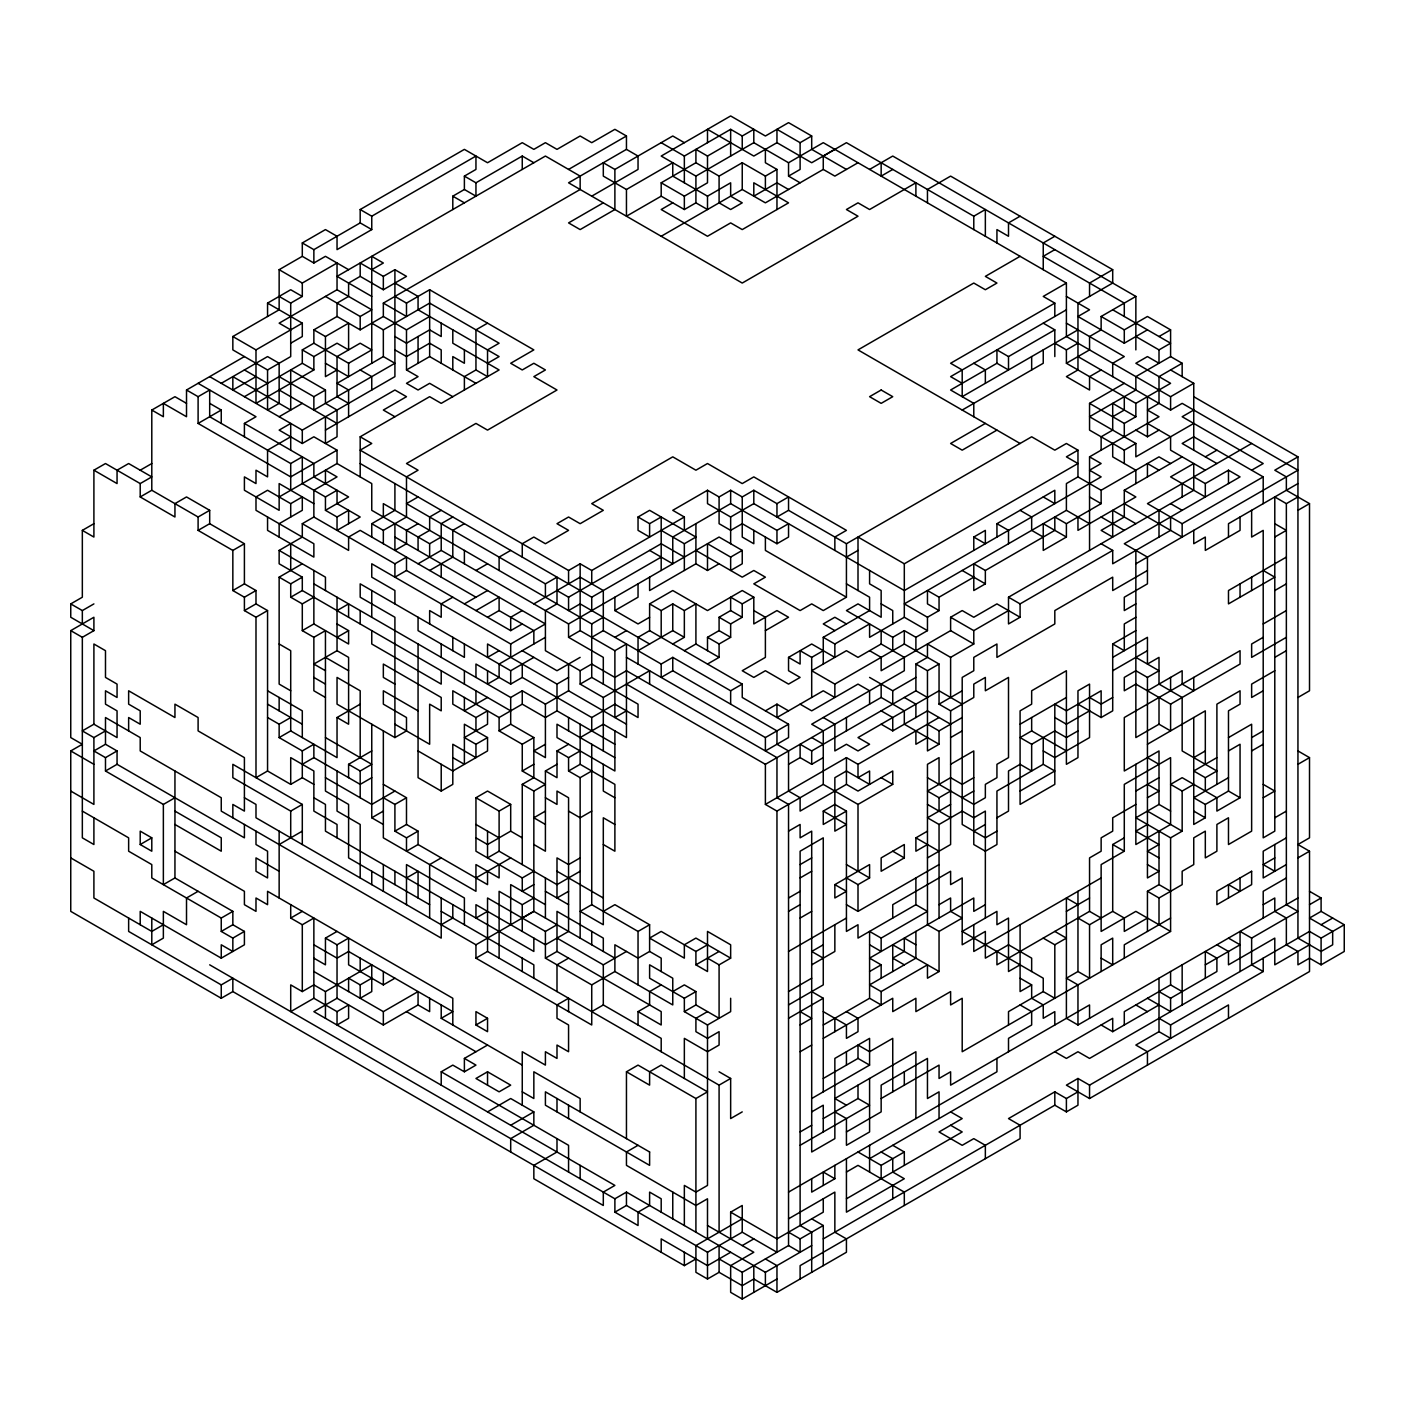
<?xml version="1.0" encoding="UTF-8"?>
<svg xmlns="http://www.w3.org/2000/svg" width="1415" height="1415" viewBox="0 0 1415 1415"><rect width="100%" height="100%" fill="white"/><g stroke="black" fill="none" stroke-linecap="round" stroke-linejoin="round"><path stroke-width="1.5" d="M325.45 296.425L360.188 316.482L371.756 309.797L337.035 289.739L337.035 263.013L302.297 283.053L302.297 296.425L290.712 303.111L290.712 356.58L267.559 369.952L232.838 349.894L232.838 336.522L279.144 309.797L279.144 269.681L302.297 256.327L302.297 242.956L325.45 229.584L337.035 236.27L337.035 249.641L371.756 229.584L371.756 216.212L475.953 156.057L475.953 169.429L464.385 176.114L464.385 189.486L452.8 196.172L452.8 209.526M371.756 229.584L360.188 222.898L360.188 209.526L464.385 149.371L487.538 162.743L522.259 142.685L533.844 149.371L545.412 142.685L556.997 149.371L580.15 135.999L591.735 142.685L614.888 129.331L626.456 135.999L626.456 149.371L638.041 156.057L638.041 169.429L591.735 196.172M302.297 242.956L313.865 249.641L360.188 222.898M302.297 256.327L313.865 263.013L325.45 256.327L348.603 269.681M267.559 316.482L267.559 303.111L290.712 289.739L302.297 296.425M464.385 176.114L475.953 182.8L522.259 156.057L533.844 162.743M337.035 289.739L279.144 323.168L290.712 329.854M360.188 276.367L360.188 263.013L383.341 276.367L394.909 269.681L406.494 276.367L383.341 289.739L360.188 276.367L348.603 283.053L348.603 296.425L337.035 303.111L337.035 316.482L360.188 329.854L383.341 316.482L383.341 303.111L580.15 189.486L580.15 176.114L545.412 156.057L337.035 276.367L371.756 296.425M371.756 269.681L383.341 263.013L371.756 256.327L371.756 363.266M198.1 517.006L198.1 530.377L232.838 550.417L232.838 590.533L244.406 583.847L244.406 543.731L209.685 523.692L209.685 510.32L198.1 517.006L151.794 490.262L151.794 410.049L174.947 396.695L186.515 403.363M151.794 410.049L163.362 416.735L163.362 403.363L186.515 416.735L186.515 390.009L244.406 356.58M232.838 336.522L255.991 349.894L302.297 323.168L302.297 336.522L290.712 343.208M568.565 169.429L626.456 135.999M186.515 390.009L198.1 396.678L209.685 390.009L209.685 416.735L290.712 463.519L302.297 456.85L302.297 483.576L325.45 496.948L337.035 490.262L337.035 503.634L360.188 517.006L337.035 530.377L337.035 517.006L348.603 510.32L348.603 523.692M221.253 383.324L267.559 356.58L279.144 363.266L279.144 403.363L267.559 410.049L267.559 369.952M325.45 363.266L348.603 376.638L348.603 363.266L313.865 343.208L313.865 329.854L337.035 316.482M626.456 149.371L568.565 182.8L742.238 283.053L858.003 216.212L846.435 209.526L858.003 202.84L869.588 209.526L915.894 182.8L915.894 196.172M93.903 470.204L105.488 463.536L140.209 483.576L151.794 476.89L128.641 463.536L117.056 470.204L117.056 483.576L93.903 470.204L93.903 537.063L82.335 530.377L82.335 597.218L70.75 603.904L70.75 617.258L93.903 630.63L93.903 617.258L70.75 630.63L70.75 737.586L82.335 744.272L70.75 750.941L70.75 911.366L221.253 998.265L232.838 991.579L603.303 1205.474L603.303 1192.102L614.888 1185.416L313.865 1011.637L337.035 998.265L383.341 1024.991L418.062 1004.951L429.647 1011.637L429.647 998.265M255.991 376.638L232.838 390.009L232.838 376.638L290.712 410.049L290.712 369.952L325.45 390.009L325.45 403.363L337.035 410.049L337.035 436.793L325.45 443.479L325.45 416.735M244.406 396.695L302.297 363.266L302.297 349.894L313.865 343.208M313.865 329.854L325.45 336.522L348.603 323.168L348.603 349.894L337.035 343.208L313.865 356.58L302.297 349.894M776.959 209.526L776.959 169.429L765.391 176.114L742.238 162.743L719.085 176.114L719.085 202.84L730.653 209.526L742.238 202.84L730.653 196.172L730.653 182.8L707.5 196.172L672.762 176.114L672.762 162.743L626.456 189.486L603.303 176.114L603.303 162.743L614.888 169.429L672.762 135.999L684.347 142.685M198.1 396.678L198.1 423.421L221.253 410.049L221.253 423.421M394.909 296.425L406.494 303.111L429.647 289.739L533.844 349.894L510.691 363.266L522.259 369.952L533.844 363.266L545.412 369.952L533.844 376.638L556.997 390.009L487.538 430.107L475.953 423.421L406.494 463.519L418.062 470.204L406.494 476.89L406.494 517.006L383.341 530.36L371.756 523.692L371.756 537.046M140.209 470.204L151.794 463.536M313.865 356.58L313.865 369.952L255.991 403.363L255.991 349.894M371.756 323.168L383.341 329.854L429.647 303.111L499.106 343.208L487.538 349.894L487.538 376.638L475.953 369.952L464.385 376.638L464.385 390.009M603.303 202.84L568.565 222.898L580.15 229.584L614.888 209.526L614.888 169.429M661.194 142.685L684.347 156.057L730.653 129.331L742.238 135.999L753.806 129.331L753.806 142.685L695.915 176.114L661.194 156.057L730.653 115.959L765.391 135.999L788.544 122.645L811.697 135.999L811.697 149.371L846.435 169.429M244.406 436.793L244.406 423.421L255.991 416.735L198.1 383.324M337.035 369.952L325.45 376.638L325.45 336.522M348.603 363.266L371.756 349.894L360.188 343.208L337.035 356.58L337.035 396.695L348.603 403.363M383.341 316.482L406.494 329.854L429.647 316.482M626.456 189.486L626.456 216.212L661.194 196.172L661.194 182.8L695.915 162.743L719.085 176.114M695.915 162.743L695.915 149.371L707.5 156.057L730.653 142.685M82.335 530.377L93.903 523.692M140.209 483.576L140.209 496.948L151.794 490.262M279.144 416.735L302.297 403.363M279.144 376.638L313.865 396.678L325.45 390.009M313.865 396.678L313.865 410.049L394.909 363.266L383.341 356.58L337.035 383.324L348.603 390.009L348.603 416.735M672.762 202.84L661.194 209.526L707.5 236.27L730.653 222.898L742.238 229.584L788.544 202.84L753.806 182.8L753.806 196.172L776.959 182.8L788.544 189.486M661.194 182.8L684.347 196.172L707.5 182.8L707.5 156.057M811.697 135.999L800.112 142.685L776.959 129.331L776.959 142.685L753.806 156.057L707.5 129.331L707.5 142.685M290.712 436.793L267.559 450.165L267.559 476.89L255.991 470.204L255.991 483.576L244.406 476.89L244.406 490.262L279.144 510.32L279.144 483.576L313.865 503.634M209.685 376.638L302.297 430.107L394.909 376.638L394.909 269.681M406.494 329.854L406.494 369.952L429.647 356.58L475.953 383.324M487.538 323.168L475.953 329.854L475.953 369.952M661.194 196.172L684.347 209.526L695.915 202.84L707.5 209.526L707.5 196.172M290.712 450.165L290.712 423.421L279.144 430.107L302.297 443.479L313.865 436.793L337.035 450.165L337.035 463.536L371.756 483.576L371.756 510.32L429.647 543.731L441.215 537.046M325.45 430.107L394.909 390.009L406.494 396.695L383.341 410.049L394.909 416.735M661.194 236.27L742.238 189.486L765.391 202.84L823.265 169.429L823.265 156.057L834.85 149.371M753.806 142.685L788.544 162.743L823.265 142.685L1066.397 283.053L1066.397 336.522L1170.594 396.695L1193.747 383.324L1193.747 450.165M788.544 162.743L788.544 176.114L800.112 169.429L800.112 142.685M198.1 530.377L209.685 523.692M337.035 450.165L290.712 476.89L198.1 423.421M360.188 476.89L360.188 436.793L429.647 396.678L441.215 403.363L499.106 369.952L452.8 343.208L452.8 329.854M487.538 363.266L499.106 356.58L418.062 309.797L418.062 296.425L394.909 283.053M70.75 603.904L82.335 610.572L93.903 603.904M279.144 496.948L337.035 463.536M858.003 162.743L834.85 176.114L823.265 169.429M267.559 517.006L267.559 530.377L313.865 557.103L313.865 543.731L255.991 510.32L255.991 496.948L267.559 490.262L290.712 503.634L302.297 496.948L302.297 510.32L279.144 523.692L279.144 537.046M869.588 169.429L892.741 156.057L1135.856 296.425L1135.856 349.894M70.75 630.63L82.335 637.316L93.903 630.63M232.838 550.417L244.406 543.731M892.741 169.429L881.156 176.114L881.156 162.743M510.691 710.843L302.297 590.533L302.297 577.161L279.144 563.789L279.144 550.417L302.297 537.046L302.297 523.692L313.865 517.006L313.865 490.262L337.035 476.89L325.45 470.204L325.45 483.576M325.45 496.948L325.45 510.32L348.603 496.948L313.865 476.89L313.865 463.536L244.406 423.421M244.406 597.218L255.991 590.533L255.991 603.887L244.406 610.572L244.406 597.218L232.838 590.533M290.712 690.785L279.144 684.099L279.144 577.161L302.297 563.789M371.756 523.692L394.909 510.32L394.909 483.576M418.062 496.948L406.494 503.634L545.412 583.847L556.997 577.161L556.997 603.887L545.412 610.572L545.412 650.688L580.15 670.728L591.735 664.042L614.888 677.414L626.456 670.728L776.959 757.626L776.959 797.724L788.544 804.41L788.544 1245.571L742.238 1272.315L719.085 1258.943M279.144 577.161L290.712 583.847L302.297 577.161M244.406 610.572L255.991 617.258L267.559 610.572L267.559 770.998L290.712 784.37L302.297 777.684L313.865 784.37M290.712 583.847L290.712 597.218L302.297 590.533M418.062 523.692L406.494 530.36L406.494 543.731L394.909 550.417L394.909 523.692M441.215 510.32L429.647 517.006L429.647 530.36L418.062 537.046L418.062 550.417M452.8 517.006L441.215 523.692L441.215 550.417L418.062 563.789M776.959 142.685L811.697 162.743L846.435 142.685L973.785 216.212L985.353 209.526L985.353 236.27M93.903 724.215L93.903 644.002L105.488 650.688L105.488 677.414L117.056 684.099L117.056 697.471L105.488 690.785L105.488 704.157L117.056 710.843L117.056 737.586L93.903 724.215L82.335 730.901L93.903 737.586L105.488 730.901M290.712 597.218L302.297 603.887L313.865 597.218M313.865 517.006L394.909 563.789L406.494 557.103L406.494 570.475L510.691 630.63L522.259 623.944M464.385 523.692L452.8 530.36L452.8 557.103L429.647 570.475M117.056 750.941L105.488 744.272L93.903 750.941L105.488 757.626L117.056 750.941L117.056 764.312L244.406 837.839L244.406 824.467M302.297 603.887L302.297 630.63L313.865 623.944L348.603 644.002L348.603 630.63L337.035 623.944M337.035 610.572L348.603 603.887L348.603 617.258M406.494 570.475L394.909 577.161L394.909 563.789M1020.091 216.212L1008.506 222.898L1008.506 236.27L996.938 229.584L996.938 242.956M302.297 630.63L313.865 637.316L325.45 630.63L325.45 791.056L348.603 804.428L348.603 857.897L429.647 904.68M105.488 757.626L105.488 770.998L117.056 764.312M337.035 637.316L348.603 630.63M337.035 597.218L337.035 650.688L313.865 664.059L325.45 670.728M475.953 570.475L487.538 563.789M510.691 550.417L499.106 557.103L499.106 570.475M1020.091 256.327L985.353 276.367L996.938 283.053L985.353 289.739L973.785 283.053L858.003 349.894L1020.091 443.479M1054.812 236.27L1043.244 242.956L1043.244 269.681M452.8 597.201L441.215 603.887L441.215 617.258L429.647 610.572L429.647 623.944M1054.812 249.641L1043.244 256.327L1124.288 303.111L1124.288 316.482M464.385 603.887L487.538 590.533M267.559 717.529L279.144 724.215L290.712 717.529M475.953 610.572L499.106 597.201L499.106 610.572L487.538 617.258M661.194 570.475L661.194 517.006L649.609 523.674L649.609 537.046L638.041 530.36L638.041 517.006L649.609 510.32L695.915 537.046L684.347 543.731L661.194 530.36M105.488 770.998L163.362 804.428L174.947 797.742M279.144 724.215L279.144 737.586L290.712 730.901L337.035 757.626L337.035 717.529L360.188 704.157M360.188 436.793L371.756 443.479L360.188 450.165L568.565 570.475L580.15 563.789L591.735 570.475L684.347 517.006L684.347 530.36M776.959 503.634L776.959 517.006L788.544 510.32L788.544 496.948L776.959 503.634L753.806 490.262L742.238 496.948L730.653 490.262L719.085 496.948L707.5 490.262L672.762 510.32L684.347 517.006M1066.397 283.053L1043.244 296.425L1054.812 303.111L1054.812 316.482M522.259 610.572L510.691 617.258L510.691 630.63M533.844 603.887L580.15 577.161L603.303 590.533L603.303 630.63L591.735 637.316M1054.812 303.111L950.615 363.266L962.2 369.952L962.2 396.678L1077.965 329.854M1101.135 369.952L1089.55 376.638L1089.55 390.009L1066.397 376.638L1077.965 369.952L1077.965 303.111L1112.703 283.053L1112.703 269.681L1089.55 283.053L1089.55 296.425M556.997 590.533L568.565 597.201L661.194 543.731L684.347 557.103M719.085 496.948L719.085 523.692L730.653 530.36L742.238 523.692L776.959 543.731L788.544 537.046L788.544 523.692L776.959 530.36L730.653 503.634L672.762 537.046L672.762 563.789L649.609 550.417M1066.397 309.797L950.615 376.638L962.2 383.324M140.209 844.525L151.794 837.839L151.794 851.211L140.209 844.525L140.209 831.153L151.794 837.839M267.559 770.998L255.991 777.684L255.991 617.258M279.144 737.586L302.297 750.941L313.865 744.255L313.865 757.626L302.297 764.312M499.106 650.688L487.538 657.374L487.538 644.002L556.997 684.099L568.565 677.414M394.909 603.887L394.909 590.533L371.756 577.161L371.756 563.789L510.691 644.002L545.412 623.944L394.909 537.046M360.188 463.519L591.735 597.201L661.194 557.103M730.653 543.731L730.653 517.006L753.806 503.634L753.806 490.262M1054.812 356.58L1054.812 329.854L1008.506 356.58L1008.506 369.952L996.938 363.266L950.615 390.009L973.785 403.363L973.785 416.735M545.412 637.316L499.106 664.042L499.106 677.414L487.538 684.099L487.538 670.728M603.303 684.099L603.303 657.374L568.565 637.316L568.565 623.944L719.085 537.046L742.238 550.417L742.238 563.789L730.653 570.475L730.653 557.103L707.5 543.731L707.5 570.475L719.085 563.789M1077.965 343.208L1066.397 349.894L1066.397 363.266L1089.55 349.894L1089.55 336.522L1101.135 329.854L1101.135 316.482L1135.856 296.425M348.603 777.684L348.603 764.312L371.756 750.941M360.188 757.626L360.188 690.785L337.035 677.414L337.035 704.157L394.909 737.569L406.494 730.901L406.494 717.529L383.341 704.157L383.341 690.785L418.062 710.843M394.909 737.569L394.909 617.258L360.188 597.218L360.188 583.847L510.691 670.728L533.844 657.374M568.565 637.316L580.15 630.63L614.888 650.688L626.456 644.002L626.456 737.569L603.303 724.215L580.15 737.569M383.341 517.006L383.341 503.634L591.735 623.944L603.303 617.258M614.888 597.201L614.888 610.572L638.041 597.201L638.041 583.847M707.5 570.475L695.915 563.789L649.609 590.533L649.609 577.161M962.2 410.049L1043.244 363.266L1043.244 349.894M82.335 811.113L128.641 837.839L128.641 851.211L151.794 864.583L151.794 877.954L221.253 918.052L221.253 931.424L232.838 924.738L232.838 911.366L174.947 877.954L163.362 884.623L163.362 804.428M302.297 804.428L232.838 764.312L232.838 777.684L290.712 811.096L302.297 804.428L302.297 844.525M348.603 764.312L360.188 770.998L371.756 764.312L325.45 737.586M487.538 697.471L464.385 710.843L464.385 697.471M475.953 677.414L475.953 664.042L510.691 684.099L522.259 677.414L522.259 664.042M638.041 664.042L638.041 637.316L649.609 630.63L649.609 603.887L672.762 590.533L707.5 610.572L742.238 590.533L753.806 597.201L753.806 623.944L776.959 610.572L788.544 617.258L765.391 630.63M730.653 557.103L742.238 550.417M1101.135 316.482L1124.288 329.854L1147.441 316.482L1170.594 329.854L1170.594 356.58L1135.856 376.638L1135.856 390.009L1089.55 416.735L1135.856 443.479L1135.856 456.85L1193.747 423.421M371.756 777.684L360.188 784.37L313.865 757.626M522.259 864.583L522.259 784.37L533.844 777.684L533.844 737.569L522.259 744.255L499.106 730.901L499.106 717.529L452.8 690.785L452.8 704.157L475.953 717.529L487.538 710.843L487.538 724.215L464.385 737.569L475.953 744.255L487.538 737.569L487.538 750.941L452.8 770.998L418.062 750.941M313.865 583.847L510.691 697.471L522.259 690.785L545.412 704.157L568.565 690.785L568.565 664.042M580.15 657.374L556.997 670.728L522.259 650.688M614.888 637.316L626.456 630.63M649.609 617.258L638.041 623.944L614.888 610.572M649.609 603.887L661.194 610.572L672.762 603.887L684.347 610.572L695.915 603.887L695.915 644.002L719.085 657.374L719.085 644.002L730.653 637.316L730.653 623.944L742.238 617.258L742.238 603.887L730.653 597.201L730.653 610.572L742.238 617.258M985.353 423.421L950.615 443.479L962.2 450.165L996.938 430.107M1066.397 296.425L1089.55 309.797L1077.965 316.482L1124.288 343.208L1147.441 329.854M198.1 891.309L186.515 897.994L186.515 924.738L163.362 911.366L163.362 938.11L151.794 944.795L151.794 918.052M279.144 844.525L302.297 831.153M499.106 717.529L522.259 704.157L522.259 690.785M1159.009 336.522L1170.594 329.854M163.362 924.738L151.794 931.424L93.903 897.994L93.903 871.269L70.75 857.897M394.909 791.056L371.756 804.428L325.45 777.684M499.106 730.901L510.691 724.215L533.844 737.569M580.15 670.728L580.15 684.099L591.735 677.414L638.041 704.157L638.041 717.529L614.888 704.157L591.735 717.529L591.735 730.883M638.041 650.688L672.762 630.63L684.347 637.316L684.347 610.572M1135.856 336.522L1159.009 349.894L1170.594 343.208L1112.703 309.797M371.756 724.215L371.756 817.782L383.341 811.096M394.909 804.428L406.494 797.742L406.494 824.467L394.909 831.153L394.909 804.428L383.341 797.742M614.888 744.255L556.997 710.843L545.412 717.529L522.259 704.157M672.762 644.002L684.347 637.316M707.5 650.688L707.5 637.316L719.085 630.63L719.085 617.258L730.653 610.572M742.238 603.887L753.806 597.201M788.544 510.32L846.435 543.731L1031.659 436.793L1054.812 450.165L1066.397 443.479L1077.965 450.165L1077.965 476.89L1101.135 490.262L1159.009 456.85L1170.594 463.536M1135.856 443.479L1124.288 450.165L1089.55 430.107L1089.55 403.363L1124.288 383.324M221.253 918.052L232.838 911.366M418.062 644.002L418.062 777.684L441.215 791.056L452.8 784.37L452.8 744.255L475.953 757.626L475.953 744.255M580.15 684.099L603.303 697.471L649.609 670.728L649.609 684.099M603.303 630.63L661.194 664.042L672.762 657.374L730.653 690.785L742.238 684.099L742.238 697.471L788.544 724.215L788.544 737.569L765.391 750.941L765.391 737.569L788.544 724.215M684.347 650.688L695.915 644.002M846.435 557.103L858.003 550.417M1182.162 376.638L1182.162 363.266L1159.009 376.638L1159.009 403.363L1147.441 410.049L1159.009 416.735L1089.55 456.85L1089.55 550.417M545.412 744.255L533.844 750.941L545.412 757.626L545.412 704.157M927.462 777.684L973.785 804.41L985.353 797.742L985.353 784.37L996.938 777.684L996.938 764.312L1008.506 757.626L1008.506 677.414L985.353 690.785L985.353 677.414L973.785 684.099L973.785 697.471L950.615 710.843L939.047 704.157L939.047 664.042L904.309 644.002L834.85 684.099L811.697 670.728L846.435 650.688L858.003 657.374L881.156 644.002L904.309 657.374L904.309 670.728L811.697 724.215L823.265 730.883L823.265 784.37L858.003 804.41L892.741 784.37L892.741 770.998L858.003 791.056L846.435 784.37L800.112 811.096L800.112 797.724L788.544 791.056L788.544 750.941L776.959 744.255L776.959 730.883L672.762 670.728L661.194 677.414L661.194 664.042M1112.703 416.735L1124.288 410.049L1124.288 396.695M1066.397 363.266L1135.856 403.363L1170.594 383.324L1135.856 363.266L1147.441 356.58L1159.009 363.266L1159.009 349.894M533.844 871.269L522.259 877.937L475.953 851.211L475.953 797.742L487.538 791.056L510.691 804.41L510.691 831.153L522.259 837.839M522.259 744.255L522.259 770.998L533.844 764.312M533.844 844.525L545.412 851.211L545.412 770.998L556.997 777.684L556.997 750.941L568.565 744.255M626.456 710.843L614.888 717.529L614.888 650.688M707.5 664.042L719.085 657.374M1077.965 450.165L1066.397 456.85L1077.965 463.519L904.309 563.789L858.003 537.046L858.003 590.533M1089.55 403.363L1124.288 423.421L1135.856 416.735L1135.856 403.363M221.253 931.424L232.838 938.11L244.406 931.424L244.406 944.795L221.253 958.15L140.209 911.366L140.209 924.738M406.494 837.839L418.062 831.153L418.062 844.525L406.494 851.211L406.494 837.839L394.909 831.153M290.712 904.68L290.712 918.052L302.297 911.366M545.412 770.998L556.997 764.312M556.997 750.941L568.565 757.626L580.15 750.941M846.435 543.731L846.435 597.201L823.265 610.572L811.697 603.887L800.112 610.572L753.806 583.847L765.391 577.161L753.806 570.475L742.238 577.161L695.915 550.417M1077.965 356.58L1170.594 410.049L1182.162 403.363L1297.944 470.204L1135.856 563.789M290.712 918.052L302.297 924.738L313.865 918.052L313.865 998.265L290.712 1011.637L290.712 984.893L302.297 991.579L313.865 984.893L325.45 991.579L371.756 964.835L371.756 991.579L360.188 998.265L360.188 984.893L348.603 978.207L348.603 991.579M475.953 797.742L499.106 811.096L510.691 804.41M522.259 784.37L533.844 791.056L545.412 784.37L522.259 770.998M568.565 757.626L568.565 770.998L580.15 764.312L614.888 784.37L614.888 851.211L603.303 844.525M973.785 537.046L985.353 530.36L985.353 543.731L973.785 537.046L973.785 550.417M996.938 537.046L996.938 523.692L1054.812 490.262L1054.812 503.634L1043.244 496.948M1077.965 476.89L1066.397 483.576L1066.397 510.32L1089.55 523.692M1135.856 430.107L1147.441 436.793L1159.009 430.107M1193.747 410.049L1182.162 416.735L1263.206 463.536L1251.638 470.204M128.641 918.052L128.641 931.424L221.253 984.893L232.838 978.207L232.838 991.579M406.494 877.937L418.062 871.269L418.062 897.994M441.215 857.897L429.647 864.583L429.647 918.052M568.565 770.998L580.15 777.684L591.735 770.998M753.806 610.572L765.391 617.258L765.391 657.374L742.238 670.728L753.806 677.414L765.391 670.728L788.544 684.099L800.112 677.414L788.544 670.728L788.544 657.374L811.697 644.002L834.85 657.374L834.85 644.002L869.588 623.944L869.588 637.316L904.309 617.258L927.462 630.63L927.462 617.258L904.309 603.887L1066.397 510.32M823.265 664.042L823.265 637.316L869.588 610.572L869.588 597.201L846.435 583.847M313.865 958.15L325.45 964.835L325.45 938.11L337.035 931.424M510.691 831.153L487.538 844.525L475.953 837.839M545.412 811.096L533.844 817.782L545.412 824.467M788.544 657.374L800.112 664.042L800.112 650.688L811.697 657.374L823.265 650.688M325.45 938.11L337.035 944.795L348.603 938.11L348.603 964.835L383.341 984.893L394.909 978.207M499.106 811.096L499.106 851.211L487.538 857.897L487.538 831.153M939.047 597.201L939.047 610.572L927.462 603.887L927.462 590.533L939.047 597.201L973.785 577.161M985.353 570.475L985.353 583.847L973.785 590.533L973.785 563.789L985.353 570.475L1054.812 530.36L1054.812 517.006L1066.397 523.692L1101.135 503.634L1101.135 490.262M1135.856 523.692L1112.703 510.32L1112.703 537.046L1101.135 530.377L1124.288 517.006L1124.288 490.262L1182.162 456.85M475.953 877.937L510.691 857.897M591.735 811.096L580.15 817.782L568.565 811.096M765.391 710.843L776.959 704.157L788.544 710.843M869.588 570.475L869.588 583.847L881.156 590.533L881.156 617.258L858.003 603.887L846.435 610.572L892.741 637.316L904.309 630.63L915.894 637.316L927.462 630.63M927.462 617.258L939.047 610.572M1066.397 537.046L1043.244 550.417L1043.244 523.692L1066.397 537.046L1066.397 523.692M1205.315 456.85L1216.9 450.165M869.588 650.688L881.156 657.374L881.156 670.728L950.615 630.63L950.615 617.258L962.2 610.572L973.785 617.258L996.938 603.887L1020.091 617.258L1020.091 603.887L1112.703 550.417L1112.703 563.789L1170.594 530.36L1170.594 517.006M1251.638 443.479L1147.441 503.634L1182.162 523.692L1263.206 476.89L1263.206 503.634M441.215 924.738L452.8 918.052L452.8 904.68M1020.091 617.258L1008.506 623.944L1008.506 597.201L1193.747 490.262L1193.747 463.536L1170.594 476.89L1205.315 496.948L1205.315 483.576L1228.485 470.204L1240.053 476.89L1124.288 543.731L1147.441 557.103L1147.441 583.847L1124.288 597.218L1124.288 610.572L1135.856 603.887M360.188 984.893L371.756 978.207M487.538 911.366L475.953 918.052L475.953 904.68L545.412 944.778L568.565 931.424L568.565 797.742L556.997 791.056L556.997 804.41L545.412 797.742M533.844 884.623L522.259 891.309L522.259 877.937M580.15 857.897L568.565 864.583L556.997 857.897L556.997 897.994L568.565 891.309M927.462 697.471L915.894 690.785L915.894 664.042L927.462 657.374L927.462 644.002L950.615 657.374L973.785 644.002L973.785 630.63L1008.506 610.572M337.035 1011.637L348.603 1004.951L348.603 1018.305L337.035 1024.991L337.035 1011.637L313.865 998.265M499.106 958.15L499.106 891.309L522.259 904.68L533.844 897.994M580.15 871.251L556.997 884.623L499.106 851.211M626.456 684.099L765.391 764.312L881.156 697.471L904.309 710.843L904.309 724.215L939.047 744.255L927.462 750.941L927.462 670.728L939.047 664.042M869.588 677.414L892.741 690.785L915.894 677.414M1309.512 891.309L1321.097 897.994L1321.097 911.366L1309.512 918.052L1332.665 931.424L1332.665 944.795L1321.097 951.464L1297.944 938.11L1297.944 456.85L1274.791 470.204L1286.359 476.89L1286.359 490.262L1309.512 503.634L1309.512 690.785L1297.944 697.471M522.259 918.052L533.844 911.366L614.888 958.15M788.544 764.312L800.112 757.626L811.697 764.312L823.265 757.626M800.112 757.626L800.112 744.255L811.697 750.941L915.894 690.785M707.5 944.778L695.915 951.464L695.915 964.835L707.5 971.521L707.5 931.424L730.653 944.778L730.653 958.15L719.085 964.835L719.085 1018.305L695.915 1004.933L695.915 991.579L684.347 998.265L649.609 978.207L649.609 964.835L672.762 978.207L672.762 1004.933L614.888 971.521L591.735 984.893L591.735 1024.991L475.953 958.15L475.953 944.778L533.844 911.366L533.844 791.056M313.865 971.521L383.341 1011.637L418.062 991.579L418.062 1004.951M475.953 958.15L487.538 951.464L719.085 1085.146L730.653 1078.46L730.653 1118.575L742.238 1111.889M1147.441 570.475L1112.703 590.533L1112.703 577.161L1054.812 610.572L1054.812 623.944L996.938 657.374L996.938 644.002L973.785 657.374L973.785 670.728L962.2 677.414L962.2 824.467L985.353 837.839L996.938 831.153M1297.944 483.576L1228.485 523.692L1228.485 537.046M487.538 951.464L487.538 897.994L545.412 931.424L556.997 924.738M614.888 971.521L614.888 944.778L638.041 958.15L649.609 951.464L649.609 924.738L638.041 931.424L591.735 904.68L580.15 911.366L603.303 924.738L603.303 817.782L614.888 824.467M765.391 764.312L765.391 804.41L846.435 757.626L858.003 764.312L939.047 717.529M881.156 724.215L892.741 730.883L927.462 710.843L950.615 724.215M939.047 704.157L962.2 690.785M1251.638 510.32L1251.638 537.046L1263.206 530.377L1263.206 837.839L1274.791 831.153L1274.791 496.948L1286.359 503.634L1297.944 496.948M603.303 911.366L614.888 904.68L649.609 924.738M765.391 804.41L776.959 811.096L823.265 784.37M1297.944 510.32L1309.512 503.634M441.215 1004.951L441.215 1018.305L452.8 1011.637L348.603 951.464L337.035 958.15L313.865 944.795M545.412 931.424L545.412 958.15L556.997 951.464L661.194 1011.619L661.194 1024.991L638.041 1011.619L638.041 1024.991M927.462 737.569L915.894 744.255L915.894 730.883M927.462 724.215L939.047 730.883L962.2 717.529M1135.856 617.258L1124.288 623.944L1124.288 650.688L1112.703 644.002L1112.703 710.843L1101.135 717.529L1077.965 704.157M1274.791 537.046L1286.359 530.377L1274.791 523.692M568.565 958.15L556.997 964.835L556.997 991.579M788.544 831.153L800.112 824.467L800.112 837.839L811.697 831.153L811.697 1151.987L834.85 1138.633L834.85 1058.42L869.588 1038.362L869.588 1065.106L811.697 1098.518M846.435 811.096L823.265 824.467L823.265 811.096L834.85 804.41L846.435 811.096L846.435 931.424L858.003 924.738L858.003 938.092L915.894 904.68L927.462 911.366L881.156 938.092L869.588 931.424L869.588 998.265L881.156 1004.951L881.156 991.579L927.462 964.835L927.462 978.207L939.047 971.521L939.047 931.424L962.2 918.052L950.615 911.366L950.615 897.994L939.047 904.68M950.615 737.569L962.2 730.901M1112.703 644.002L1135.856 630.63M475.953 1024.991L487.538 1018.305L487.538 1031.677L475.953 1024.991L475.953 1011.619L487.538 1018.305M1112.703 657.374L1147.441 637.316L1147.441 664.059L1159.009 657.374L1159.009 684.099L1182.162 697.471L1182.162 750.941L1216.9 770.998L1205.315 777.684L1193.747 770.998L1216.9 757.626M1286.359 557.103L1228.485 590.533L1228.485 603.887L1274.791 577.161L1263.206 570.475M556.997 938.11L603.303 964.835L626.456 951.464M950.615 764.312L973.785 750.941L973.785 844.525L985.353 851.211L996.938 844.525L996.938 791.056L1043.244 764.312L1054.812 770.998L1020.091 791.056M1020.091 724.215L1066.397 697.471M1112.703 670.728L1147.441 650.688M441.215 1085.146L441.215 1071.792L452.8 1065.106L464.385 1071.792L475.953 1065.106L464.385 1058.42L464.385 1071.792M464.385 1058.42L487.538 1045.048M800.112 864.583L811.697 857.897M1031.659 717.529L1031.659 730.901L1020.091 737.569L1031.659 744.255L1054.812 730.901L1066.397 737.569L1077.965 730.901M1274.791 590.533L1286.359 583.847M800.112 877.937L811.697 871.251M973.785 777.684L962.2 784.37L950.615 777.684L927.462 791.056L939.047 797.742L950.615 791.056M1089.55 710.843L1066.397 724.215L1054.812 717.529M1112.703 697.471L1101.135 704.157L1089.55 697.471M1159.009 697.471L1159.009 724.215L1170.594 730.901L1170.594 704.157L1135.856 684.099L1124.288 690.785L1124.288 677.414L1135.856 670.728L1147.441 677.414L1159.009 670.728L1135.856 657.374M487.538 1071.792L475.953 1078.478L499.106 1091.832L510.691 1085.146L487.538 1071.792L487.538 1085.146M591.735 1011.619L603.303 1004.951L661.194 1038.362L661.194 1051.734M788.544 897.994L800.112 891.309M950.615 804.41L927.462 817.782L939.047 824.467L962.2 811.096L973.785 817.782L985.353 811.096L985.353 918.052M962.2 797.742L973.785 791.056M1147.441 690.785L1182.162 670.728L1182.162 684.099L1193.747 690.785L1193.747 677.414M1263.206 623.944L1286.359 610.572M661.194 984.893L649.609 991.579L649.609 1004.951L638.041 1011.619M695.915 964.835L719.085 951.464M788.544 911.366L800.112 904.68M834.85 884.623L846.435 891.309L834.85 897.994L834.85 884.623L869.588 864.583L869.588 877.937L858.003 884.623L846.435 877.937M927.462 844.525L915.894 851.211L915.894 837.839L927.462 831.153M1263.206 637.316L1251.638 644.002L1251.638 657.374L1286.359 637.316M672.762 991.579L684.347 984.893L695.915 991.579M800.112 918.052L811.697 911.366M904.309 857.897L881.156 871.251L881.156 857.897L904.309 844.525L904.309 857.897L892.741 851.211M1170.594 704.157L1240.053 664.059L1240.053 650.688L1124.288 717.529L1124.288 770.998L1159.009 750.941L1159.009 804.428L1170.594 811.113M487.538 1111.889L510.691 1098.518L533.844 1111.889L533.844 1125.261L510.691 1138.633L510.691 1151.987M927.462 857.897L950.615 844.525L950.615 710.843M973.785 831.153L985.353 824.467M996.938 817.782L1008.506 811.096L1008.506 770.998L1020.091 764.312L1031.659 770.998L1031.659 744.255M1159.009 724.215L1135.856 737.569L1135.856 550.417M1274.791 657.374L1286.359 650.688M684.347 998.265L684.347 1011.619L695.915 1004.933M788.544 951.464L846.435 918.052M846.435 904.68L858.003 911.366L939.047 864.583M1147.441 744.255L1205.315 710.843L1205.315 764.312M1274.791 670.745L1251.638 684.099L1251.638 697.471L1263.206 690.785M510.691 1125.261L533.844 1111.889M707.5 1011.619L695.915 1018.305L695.915 1031.677L707.5 1038.362L719.085 1031.677L719.085 1045.048L707.5 1051.734L684.347 1038.362L684.347 1078.46M823.265 944.778L811.697 951.464L823.265 958.15M626.456 1071.792L638.041 1065.106L695.915 1098.518L707.5 1091.832L661.194 1065.106L649.609 1071.792L649.609 1085.146L626.456 1071.792L626.456 1138.633M684.347 1011.619L707.5 1024.991L730.653 1011.619L730.653 998.265M811.697 964.835L834.85 951.464L834.85 924.738M788.544 991.579L811.697 978.207M1135.856 791.056L1159.009 777.684M1193.747 757.626L1205.315 750.941M1228.485 737.586L1251.638 724.215L1251.638 831.153L1228.485 844.525L1228.485 817.782L1216.9 824.467L1216.9 851.211L1205.315 857.897L1205.315 831.153L1193.747 837.839L1193.747 864.583L1182.162 871.269L1182.162 884.623L1159.009 897.994L1147.441 891.309L1147.441 931.424M788.544 1004.933L823.265 984.893L823.265 837.839L800.112 851.211L800.112 1225.514L811.697 1232.2L811.697 1272.315M1135.856 804.428L1112.703 817.782L1112.703 831.153L1101.135 837.839L1101.135 851.211L1089.55 857.897L1089.55 911.366L996.938 964.835L996.938 951.464M1147.441 797.742L1159.009 791.056L1147.441 784.37M1228.485 750.941L1240.053 744.255L1240.053 797.742L1216.9 811.096L1216.9 797.742L1182.162 777.684L1170.594 784.37L1182.162 791.056L1193.747 784.37M1251.638 737.586L1263.206 730.901M788.544 1018.305L823.265 998.265L823.265 1091.832M869.588 971.521L881.156 964.835L881.156 978.207M985.353 904.68L973.785 911.366L973.785 897.994L869.588 958.15L881.156 964.835M1159.009 804.428L1135.856 817.782L1170.594 837.839L1182.162 831.153L1182.162 791.056M1251.638 750.941L1263.206 744.255M800.112 1024.991L811.697 1018.305L800.112 1011.619M1077.965 918.052L1089.55 924.738L1112.703 911.366L1112.703 844.525L1124.288 837.839M1147.441 824.467L1135.856 831.153L1159.009 844.525L1147.441 851.211L1159.009 857.897M1228.485 777.684L1193.747 797.742L1205.315 804.428L1228.485 791.056L1240.053 797.742M823.265 1024.991L869.588 998.265M1135.856 764.312L1135.856 844.525L1170.594 824.467L1170.594 757.626L1124.288 784.37L1124.288 851.211L1101.135 864.583L1101.135 931.424L1135.856 911.366L1170.594 931.424L962.2 1051.734L962.2 998.265L950.615 1004.951L950.615 991.579L915.894 1011.619L915.894 998.265L892.741 1011.619L892.741 998.265L823.265 1038.362M800.112 1051.734L811.697 1045.048M1101.135 877.937L973.785 951.464L973.785 924.738M1205.315 804.428L1205.315 817.782L1193.747 824.467L1193.747 717.529M1297.944 764.312L1309.512 757.626L1309.512 837.839L1297.944 844.525L1309.512 851.211L1309.512 971.521L1089.55 1098.518L1066.397 1085.146L1077.965 1078.478L1089.55 1085.146L1228.485 1004.951L1228.485 1018.305M638.041 1145.301L626.456 1151.987L626.456 1165.359L695.915 1205.474L707.5 1198.788L707.5 1238.886M1066.397 911.366L1089.55 897.994M1263.206 797.742L1274.791 791.056L1263.206 784.37M209.685 964.835L614.888 1198.788L626.456 1192.102L765.391 1272.315L811.697 1245.571M823.265 1078.46L858.003 1058.42L869.588 1065.106M1020.091 964.835L1008.506 971.521L1008.506 918.052L996.938 924.738L996.938 911.366L962.2 931.424L1043.244 978.207L1043.244 991.579L1008.506 1011.619L1008.506 1024.991M1043.244 938.11L1054.812 944.778L1066.397 938.11L1054.812 931.424M1147.441 891.309L1159.009 884.623L1170.594 891.309M1274.791 817.782L1286.359 811.113M614.888 1198.788L614.888 1212.16L626.456 1205.474L707.5 1252.257L742.238 1232.2L776.959 1252.257L776.959 811.096M811.697 1111.889L823.265 1105.203L823.265 1131.947M1054.812 1024.991L1054.812 1011.637L1043.244 1018.305L1043.244 1004.951L1031.659 998.265L1031.659 984.893L1020.091 991.579L1020.091 924.738M1147.441 918.052L1124.288 931.424L1124.288 918.052L1112.703 911.366M1286.359 837.839L1263.206 851.211L1263.206 877.954L1286.359 864.583M800.112 1131.947L811.697 1125.261M823.265 1118.575L858.003 1098.518L869.588 1105.203L800.112 1145.301M1089.55 924.738L1089.55 978.207L1077.965 971.521L1066.397 978.207L1077.965 984.893L1077.965 1024.991L1066.397 1018.305L1066.397 897.994L1077.965 904.68M1170.594 918.052L1124.288 944.795L1124.288 958.15M1274.791 857.897L1263.206 864.583L1274.791 871.269L1274.791 844.525M881.156 1098.518L939.047 1065.106L939.047 1078.46L950.615 1071.792L950.615 1085.146L1089.55 1004.951L1089.55 1018.305M1297.944 857.897L1309.512 851.211M846.435 1131.947L881.156 1111.889L881.156 1085.146L927.462 1058.42L927.462 1098.518L939.047 1091.832L939.047 1118.575M1286.359 877.954L1263.206 891.309L1263.206 918.052M730.653 1238.886L730.653 1212.16L742.238 1205.474L742.238 1232.2M1263.206 904.68L1274.791 897.994L1274.791 911.366L1286.359 918.052L1286.359 944.795L1297.944 951.464L1297.944 964.835L1309.512 958.15L1321.097 964.835L1344.25 951.481L1344.25 924.738L1321.097 911.366M742.238 1218.828L695.915 1245.571L695.915 1272.315L707.5 1279.001L719.085 1272.315L742.238 1285.669L753.806 1279.001L776.959 1292.355L846.435 1252.257L846.435 1238.886L834.85 1232.2L834.85 1192.102L788.544 1218.828M788.544 1192.102L996.938 1071.792L996.938 1058.42M1077.965 1024.991L1297.944 897.994M834.85 1165.359L834.85 1178.73L811.697 1192.102L811.697 1178.73M846.435 1172.044L858.003 1165.359L904.309 1192.102L904.309 1205.474M869.588 1158.673L1112.703 1018.305L1112.703 1031.677L1101.135 1024.991M1170.594 971.521L1170.594 984.893L1124.288 1011.637L1124.288 1024.991M1205.315 964.835L1240.053 944.795L1228.485 938.11M1240.053 971.521L1240.053 931.424L1251.638 938.11L1297.944 911.366L1286.359 904.68L1286.359 503.634M1309.512 904.68L1321.097 897.994M556.997 1138.633L556.997 1151.987L533.844 1165.359L533.844 1178.73L684.347 1265.629L695.915 1258.943M730.653 1252.257L707.5 1265.629L661.194 1238.886L661.194 1252.257M742.238 1245.571L753.806 1238.886M858.003 1151.987L881.156 1165.359L904.309 1151.987L904.309 1165.359M1112.703 1031.677L1159.009 1004.951M1159.009 991.579L1170.594 998.265L1216.9 971.521L1216.9 958.15L1205.315 951.464L1205.315 978.207M846.435 1198.788L962.2 1131.947L950.615 1125.261M1321.097 924.738L1332.665 918.052M788.544 1232.2L800.112 1238.886L823.265 1225.514L823.265 1265.629M1077.965 1091.832L1066.397 1098.518L1054.812 1091.832L1008.506 1118.575L1020.091 1125.261L1020.091 1138.633L800.112 1265.629L800.112 1279.001M1263.206 958.15L1263.206 971.521L1170.594 1024.991L1170.594 1038.362L1159.009 1031.677L1135.856 1045.048L1147.441 1051.734L1147.441 1065.106M1309.512 944.795L1274.791 964.835L1274.791 938.11L1228.485 964.835L1228.485 951.464L1216.9 944.795M1054.812 1051.734L1066.397 1058.42L1077.965 1051.734L1089.55 1058.42L1309.512 931.424L1321.097 938.11L1344.25 924.738M823.265 1238.886L1054.812 1105.203L1066.397 1111.889L1077.965 1105.203L1077.965 1078.478M707.5 1225.514L753.806 1252.257L730.653 1265.629L730.653 1292.355L742.238 1299.041L776.959 1279.001M1112.703 269.681L950.615 176.114L927.462 189.486L927.462 202.84M1170.594 356.58L1182.162 363.266M1170.594 369.952L1193.747 383.324M1066.397 323.168L1124.288 356.58L1112.703 363.266L1112.703 376.638M1193.747 396.695L1297.944 456.85M776.959 169.429L765.391 162.743L765.391 149.371M788.544 176.114L800.112 182.8M1043.244 323.168L1054.812 329.854M1054.812 343.208L1066.397 349.894M1263.206 476.89L1193.747 436.793L1182.162 443.479L1216.9 463.536M1135.856 416.735L1112.703 403.363L1112.703 430.107L1101.135 436.793L1101.135 450.165M1147.441 423.421L1170.594 436.793L1170.594 450.165L1205.315 470.204M1008.506 356.58L996.938 349.894L996.938 363.266M1193.747 476.89L1205.315 483.576M973.785 363.266L985.353 369.952L985.353 383.324M1159.009 470.204L1147.441 463.536L1147.441 476.89M1089.55 456.85L1101.135 463.536L1089.55 470.204L1101.135 476.89L904.309 590.533L753.806 503.634M1170.594 503.634L1182.162 510.32M1124.288 490.262L1135.856 496.948L1077.965 530.36L1077.965 517.006M1124.288 503.634L1182.162 537.046L1182.162 523.692M1089.55 496.948L1101.135 503.634M1101.135 517.006L1124.288 530.36M1101.135 543.731L1112.703 550.417M464.385 189.486L475.953 196.172L475.953 182.8M1020.091 510.32L1031.659 517.006L1031.659 530.36L1043.244 537.046M452.8 196.172L464.385 202.84M996.938 523.692L1008.506 530.36L1008.506 543.731M360.188 209.526L371.756 216.212M1297.944 750.941L1309.512 757.626M962.2 570.475L985.353 583.847M1008.506 597.201L1020.091 603.887M950.615 617.258L973.785 630.63M383.341 303.111L406.494 316.482L406.494 303.111M950.615 630.63L973.785 644.002M730.653 517.006L707.5 503.634L707.5 490.262M881.156 603.887L892.741 610.572L892.741 623.944M1147.441 757.626L1159.009 764.312M279.144 269.681L302.297 283.053M394.909 336.522L406.494 343.208L429.647 329.854L441.215 336.522L441.215 323.168M846.435 597.201L765.391 550.417L765.391 537.046M394.909 349.894L406.494 356.58L429.647 343.208L441.215 349.894L441.215 363.266M1193.747 811.096L1205.315 817.782M279.144 296.425L290.712 303.111M406.494 369.952L418.062 376.638L406.494 383.324L418.062 390.009L429.647 383.324L452.8 396.695M846.435 623.944L834.85 617.258L823.265 623.944L834.85 630.63M915.894 664.042L927.462 670.728M1031.659 730.901L1066.397 750.941M267.559 303.111L302.297 323.168M638.041 517.006L649.609 523.674M962.2 704.157L939.047 690.785L858.003 737.569L869.588 744.255L858.003 750.941L846.435 744.255L834.85 750.941L834.85 724.215L823.265 717.529M1043.244 750.941L1054.812 757.626L1089.55 737.569L1089.55 684.099L1077.965 690.785L1077.965 757.626L1066.397 764.312L1066.397 670.728L1031.659 690.785L1031.659 704.157L1020.091 710.843L1020.091 804.41L1054.812 784.37L1054.812 704.157L1066.397 710.843L1101.135 690.785L1101.135 717.529M1147.441 811.113L1182.162 831.153M360.188 369.952L371.756 376.638L371.756 390.009M823.265 637.316L834.85 644.002M904.309 697.471L915.894 704.157L915.894 717.529M302.297 363.266L313.865 369.952M719.085 617.258L730.653 623.944M881.156 710.843L892.741 717.529L892.741 730.883M1112.703 844.525L1124.288 851.211M1147.441 864.583L1159.009 871.269L1147.441 877.954L1147.441 677.414M719.085 630.63L730.653 637.316M244.406 369.952L267.559 383.324M279.144 390.009L337.035 423.421M707.5 637.316L719.085 644.002M800.112 704.157L811.697 710.843L858.003 684.099L869.588 690.785L869.588 704.157M1263.206 971.521L1251.638 964.835L1251.638 938.11M649.609 630.63L742.238 684.099M649.609 644.002L580.15 603.887L568.565 610.572L568.565 597.201M811.697 737.569L823.265 744.255M881.156 777.684L892.741 784.37M927.462 804.41L950.615 817.782M209.685 403.363L221.253 410.049M1089.55 911.366L1101.135 918.052M441.215 550.417L568.565 623.944M626.456 657.374L765.391 737.569M915.894 837.839L939.047 851.211M1170.594 984.893L1182.162 991.579M325.45 510.32L337.035 517.006M475.953 597.201L360.188 530.36L348.603 537.046L348.603 550.417L302.297 523.692M499.106 610.572L533.844 630.63L533.844 644.002M1101.135 958.15L1112.703 964.835L1112.703 938.11L1101.135 944.778L1101.135 971.521M823.265 811.096L846.435 824.467L834.85 831.153L834.85 777.684L846.435 770.998L869.588 784.37L869.588 770.998L858.003 777.684L858.003 764.312M1147.441 998.265L1170.594 1011.637L1170.594 998.265M1135.856 1004.951L1147.441 1011.637M1159.009 1018.305L1170.594 1024.991M568.565 690.785L626.456 724.215M522.259 677.414L591.735 717.529M846.435 864.583L869.588 877.937M209.685 510.32L186.515 496.948L174.947 503.634L174.947 517.006L140.209 496.948M279.144 550.417L325.45 577.161L325.45 590.533M939.047 931.424L927.462 924.738L927.462 764.312L939.047 757.626L939.047 784.37M1020.091 978.207L1031.659 984.893M1043.244 991.579L1054.812 998.265L1054.812 944.778M614.888 757.626L556.997 724.215L556.997 737.569L614.888 770.998L614.888 730.883M915.894 944.778L904.309 938.11L904.309 951.464L892.741 958.15L904.309 964.835M1020.091 1004.951L1031.659 1011.619L1031.659 1024.991L1008.506 1038.362L1008.506 1051.734M939.047 971.521L892.741 944.778L892.741 971.521M244.406 583.847L255.991 590.533M614.888 797.742L603.303 791.056L603.303 764.312M869.588 944.778L881.156 951.464L881.156 938.092M255.991 603.887L267.559 610.572M337.035 650.688L348.603 657.374L348.603 724.215L337.035 717.529M394.909 684.099L383.341 677.414L383.341 664.059L441.215 697.471L441.215 710.843L429.647 704.157L429.647 744.255L394.909 724.215M487.538 737.569L464.385 724.215L464.385 764.312L452.8 757.626M325.45 657.374L348.603 670.728M279.144 644.002L290.712 650.688L290.712 730.901M881.156 991.579L869.588 984.893L915.894 958.15L915.894 931.424M313.865 677.414L325.45 684.099M325.45 697.471L313.865 690.785L313.865 637.316M811.697 991.579L823.265 998.265M846.435 1011.619L858.003 1018.305L858.003 1031.677L846.435 1038.362L846.435 1024.991L823.265 1011.619M267.559 690.785L302.297 710.843L302.297 737.586M730.653 958.15L695.915 938.092L684.347 944.778L684.347 958.15L649.609 938.092L661.194 931.424L695.915 951.464M267.559 704.157L302.297 724.215M475.953 824.467L499.106 837.839M556.997 871.251L603.303 897.994M707.5 958.15L719.085 964.835M383.341 784.37L406.494 797.742M950.615 1111.889L962.2 1118.575L939.047 1131.947L962.2 1145.319L973.785 1138.633L985.353 1145.319L985.353 1158.673M545.412 891.309L568.565 904.68M649.609 951.464L661.194 958.15L661.194 971.521M406.494 824.467L418.062 831.153M545.412 904.68L510.691 884.623L510.691 924.738M371.756 817.782L383.341 824.467M418.062 844.525L487.538 884.623L487.538 871.269M313.865 797.742L325.45 804.428L325.45 831.153L533.844 951.464L533.844 938.11M846.435 1105.203L834.85 1098.518L915.894 1051.734L915.894 1118.575M834.85 1111.889L846.435 1118.575L846.435 1145.301L869.588 1131.947L869.588 1078.46M892.741 1145.319L904.309 1151.987M545.412 958.15L591.735 984.893M881.156 1151.987L892.741 1158.673L892.741 1172.044L904.309 1178.73L846.435 1212.16L846.435 1158.673M244.406 797.742L255.991 804.428L255.991 817.782L475.953 944.778M441.215 911.366L533.844 964.835L533.844 978.207M719.085 1071.792L730.653 1078.46M834.85 1178.73L823.265 1172.044L823.265 1185.416M70.75 750.941L93.903 764.312M174.947 811.113L221.253 837.839L221.253 851.211L174.947 824.467M279.144 871.269L255.991 857.897L255.991 871.269L267.559 877.954L267.559 851.211L255.991 844.525L255.991 831.153M70.75 791.056L93.903 804.428L93.903 737.586M174.947 851.211L244.406 891.309L244.406 904.68L255.991 911.366L255.991 897.994L267.559 904.68L267.559 891.309L452.8 998.265L452.8 1024.991M811.697 1218.828L823.265 1225.514M441.215 1018.305L522.259 1065.106M406.494 1011.637L475.953 1051.734M232.838 924.738L244.406 931.424M522.259 1091.832L533.844 1098.518L533.844 1071.792L580.15 1098.518L580.15 1111.889M730.653 1212.16L776.959 1238.886L823.265 1212.16L823.265 1198.788M788.544 1245.571L800.112 1252.257L800.112 1238.886M441.215 1071.792L568.565 1145.319L568.565 1172.044M765.391 1258.943L776.959 1265.629L776.959 1292.355M614.888 1212.16L638.041 1225.514L638.041 1212.16L649.609 1205.474L649.609 1192.102L661.194 1198.788L661.194 1212.16M1321.097 938.11L1321.097 964.835M1251.638 577.161L1251.638 590.533M1240.053 517.006L1240.053 530.377L1205.315 550.417L1205.315 537.046L1193.747 543.731L1193.747 530.36M1240.053 583.847L1240.053 597.218M1240.053 877.954L1240.053 891.309L1228.485 884.623L1228.485 897.994M1228.485 470.204L1228.485 483.576M1228.485 791.056L1228.485 710.843L1240.053 704.157L1240.053 690.785L1216.9 704.157L1216.9 784.37M1205.315 777.684L1205.315 791.056M1182.162 483.576L1182.162 496.948M1182.162 964.835L1182.162 1004.951M1170.594 396.695L1170.594 410.049M1170.594 677.414L1170.594 690.785M1170.594 837.839L1170.594 931.424M1159.009 510.32L1159.009 537.046M1159.009 831.153L1159.009 884.623M1159.009 897.994L1159.009 924.738M1159.009 978.207L1159.009 1031.677M1147.441 396.695L1147.441 436.793M1135.856 483.576L1135.856 470.204L1112.703 456.85L1112.703 443.479M1124.288 329.854L1124.288 343.208M1124.288 423.421L1124.288 436.793M1124.288 450.165L1124.288 463.536M1089.55 1085.146L1089.55 1098.518M1077.965 891.309L1077.965 971.521M1066.397 1098.518L1066.397 1111.889M1054.812 1091.832L1054.812 1105.203M1043.244 737.569L1043.244 764.312M1031.659 356.58L1031.659 369.952M1031.659 971.521L1031.659 958.15L1008.506 944.778L985.353 958.15L985.353 931.424L962.2 944.778L962.2 877.937L950.615 884.623L950.615 871.251L892.741 904.68L892.741 918.052M973.785 216.212L973.785 229.584M950.615 657.374L950.615 697.471M939.047 730.883L939.047 744.255M939.047 797.742L939.047 811.096M939.047 824.467L939.047 918.052M915.894 637.316L915.894 650.688M915.894 877.937L915.894 904.68M904.309 563.789L904.309 617.258M904.309 630.63L904.309 644.002M904.309 1071.792L904.309 1085.146M892.741 637.316L892.741 650.688M892.741 690.785L892.741 704.157M892.741 1091.832L892.741 1038.362L869.588 1051.734L858.003 1045.048L858.003 1058.42M892.741 1185.416L892.741 1198.788M881.156 630.63L881.156 644.002M881.156 684.099L881.156 697.471M881.156 1165.359L881.156 1178.73M869.588 1145.301L869.588 1172.044M858.003 804.41L858.003 871.251M858.003 884.623L858.003 911.366M858.003 1085.146L858.003 1098.518M846.435 717.529L846.435 730.883M846.435 757.626L846.435 784.37M846.435 1051.734L846.435 1065.106M834.85 550.417L834.85 537.046L846.435 530.36L753.806 476.89L742.238 483.576L707.5 463.519L695.915 470.204L672.762 456.85L591.735 503.634L603.303 510.32L580.15 523.692L568.565 517.006L556.997 523.692L568.565 530.36L545.412 543.731L533.844 537.046L522.259 543.731L522.259 557.103M834.85 684.099L834.85 697.471L823.265 690.785L776.959 717.529L776.959 704.157M834.85 1018.305L834.85 1031.677M811.697 657.374L811.697 697.471M811.697 750.941L811.697 764.312M776.959 530.36L776.959 543.731M765.391 176.114L765.391 189.486M765.391 1272.315L765.391 1285.669M753.806 530.36L753.806 543.731L742.238 537.046L742.238 496.948M753.806 1265.629L753.806 1292.355M742.238 135.999L742.238 149.371M742.238 162.743L742.238 189.486M742.238 1272.315L742.238 1299.041M730.653 129.331L730.653 156.057M730.653 490.262L730.653 503.634M730.653 690.785L730.653 704.157M719.085 1085.146L719.085 1232.2M719.085 1245.571L719.085 1272.315M707.5 1024.991L707.5 1185.416L695.915 1192.102L684.347 1185.416L684.347 1225.514M707.5 1252.257L707.5 1279.001M695.915 176.114L695.915 202.84M695.915 523.692L695.915 563.789M695.915 1098.518L695.915 1232.2M684.347 156.057L684.347 182.8M684.347 196.172L684.347 209.526M684.347 543.731L684.347 570.475M684.347 1252.257L684.347 1265.629M672.762 603.887L672.762 630.63M672.762 657.374L672.762 670.728M672.762 1192.102L672.762 1218.828M661.194 610.572L661.194 637.316M638.041 931.424L638.041 984.893M626.456 1192.102L626.456 1205.474M603.303 697.471L603.303 750.941M603.303 951.464L603.303 938.11L556.997 911.366L556.997 951.464M603.303 964.835L603.303 1004.951M591.735 570.475L591.735 583.847M591.735 597.201L591.735 610.572M591.735 623.944L591.735 677.414M591.735 744.255L591.735 904.68M591.735 931.424L591.735 944.778M580.15 563.789L580.15 630.63M580.15 724.215L580.15 764.312M580.15 777.684L580.15 938.11M580.15 1165.359L580.15 1178.73M568.565 570.475L568.565 583.847M568.565 717.529L568.565 730.901M568.565 1011.619L568.565 998.265L556.997 1004.951L556.997 1018.305L568.565 1024.991L568.565 1051.734L556.997 1045.048L556.997 1058.42L545.412 1051.734L545.412 1065.106L522.259 1051.734L522.259 1105.203M568.565 1105.203L568.565 1118.575M556.997 684.099L556.997 710.843M556.997 1098.518L556.997 1111.889M545.412 583.847L545.412 597.201M545.412 877.937L545.412 918.052M522.259 156.057L522.259 169.429M522.259 904.68L522.259 931.424M522.259 958.15L522.259 971.521M510.691 644.002L510.691 657.374M510.691 670.728L510.691 684.099M510.691 697.471L510.691 724.215M499.106 864.583L499.106 877.937L475.953 864.583L475.953 891.309L383.341 837.839L383.341 730.901M475.953 690.785L475.953 704.157M475.953 717.529L475.953 730.901M464.385 349.894L464.385 363.266L452.8 356.58L452.8 369.952M464.385 550.417L464.385 563.789M464.385 644.002L464.385 657.374L418.062 630.63L418.062 617.258M464.385 670.728L464.385 684.099M464.385 924.738L464.385 897.994L406.494 864.583L406.494 904.68M452.8 637.316L452.8 650.688M441.215 563.789L441.215 577.161M441.215 644.002L441.215 657.374M441.215 670.728L441.215 684.099L371.756 644.002L371.756 630.63M441.215 764.312L441.215 791.056M441.215 897.994L441.215 938.11L221.253 811.113L221.253 797.742L140.209 750.941L140.209 737.586L105.488 717.529L105.488 744.272M429.647 289.739L429.647 356.58M429.647 543.731L429.647 557.103M418.062 336.522L418.062 363.266M394.909 871.269L394.909 884.623M383.341 276.367L383.341 289.739M383.341 329.854L383.341 356.58M383.341 530.36L383.341 543.731M383.341 864.583L383.341 891.309M383.341 971.521L383.341 984.893M383.341 1011.637L383.341 1024.991M371.756 590.533L371.756 617.258M371.756 871.269L371.756 884.623M360.188 316.482L360.188 329.854M360.188 610.572L360.188 623.944M360.188 770.998L360.188 797.742M360.188 877.937L360.188 824.467L337.035 811.096L337.035 770.998M360.188 958.15L360.188 971.521M337.035 837.839L337.035 824.467L313.865 811.096L313.865 770.998L290.712 757.626L290.712 784.37M337.035 944.795L337.035 998.265M325.45 991.579L325.45 1018.305M313.865 249.641L313.865 263.013M313.865 570.475L313.865 623.944M302.297 430.107L302.297 443.479M302.297 750.941L302.297 777.684M302.297 924.738L302.297 991.579M290.712 463.519L290.712 490.262M290.712 503.634L290.712 517.006M290.712 543.731L290.712 570.475M290.712 811.096L290.712 837.839M279.144 697.471L279.144 710.843M279.144 831.153L279.144 897.994M232.838 817.782L232.838 804.428L244.406 811.096L244.406 757.626L198.1 730.901L198.1 717.529L174.947 704.157L174.947 717.529L128.641 690.785L128.641 704.157L140.209 710.843L140.209 724.215L128.641 717.529L128.641 730.901M232.838 938.11L232.838 951.464L221.253 944.795L221.253 958.15M221.253 984.893L221.253 998.265M174.947 770.998L174.947 877.954M93.903 817.782L93.903 844.525L82.335 837.839L82.335 637.316M82.335 610.572L82.335 623.944M881.156 390.009L869.588 396.678L881.156 403.363L892.741 396.678L881.156 390.009M1251.638 871.269L1216.9 891.309L1216.9 904.68L1251.638 884.623L1251.638 871.269M649.609 1151.987L545.412 1091.832L545.412 1105.203L649.609 1165.359L649.609 1151.987"/></g></svg>
